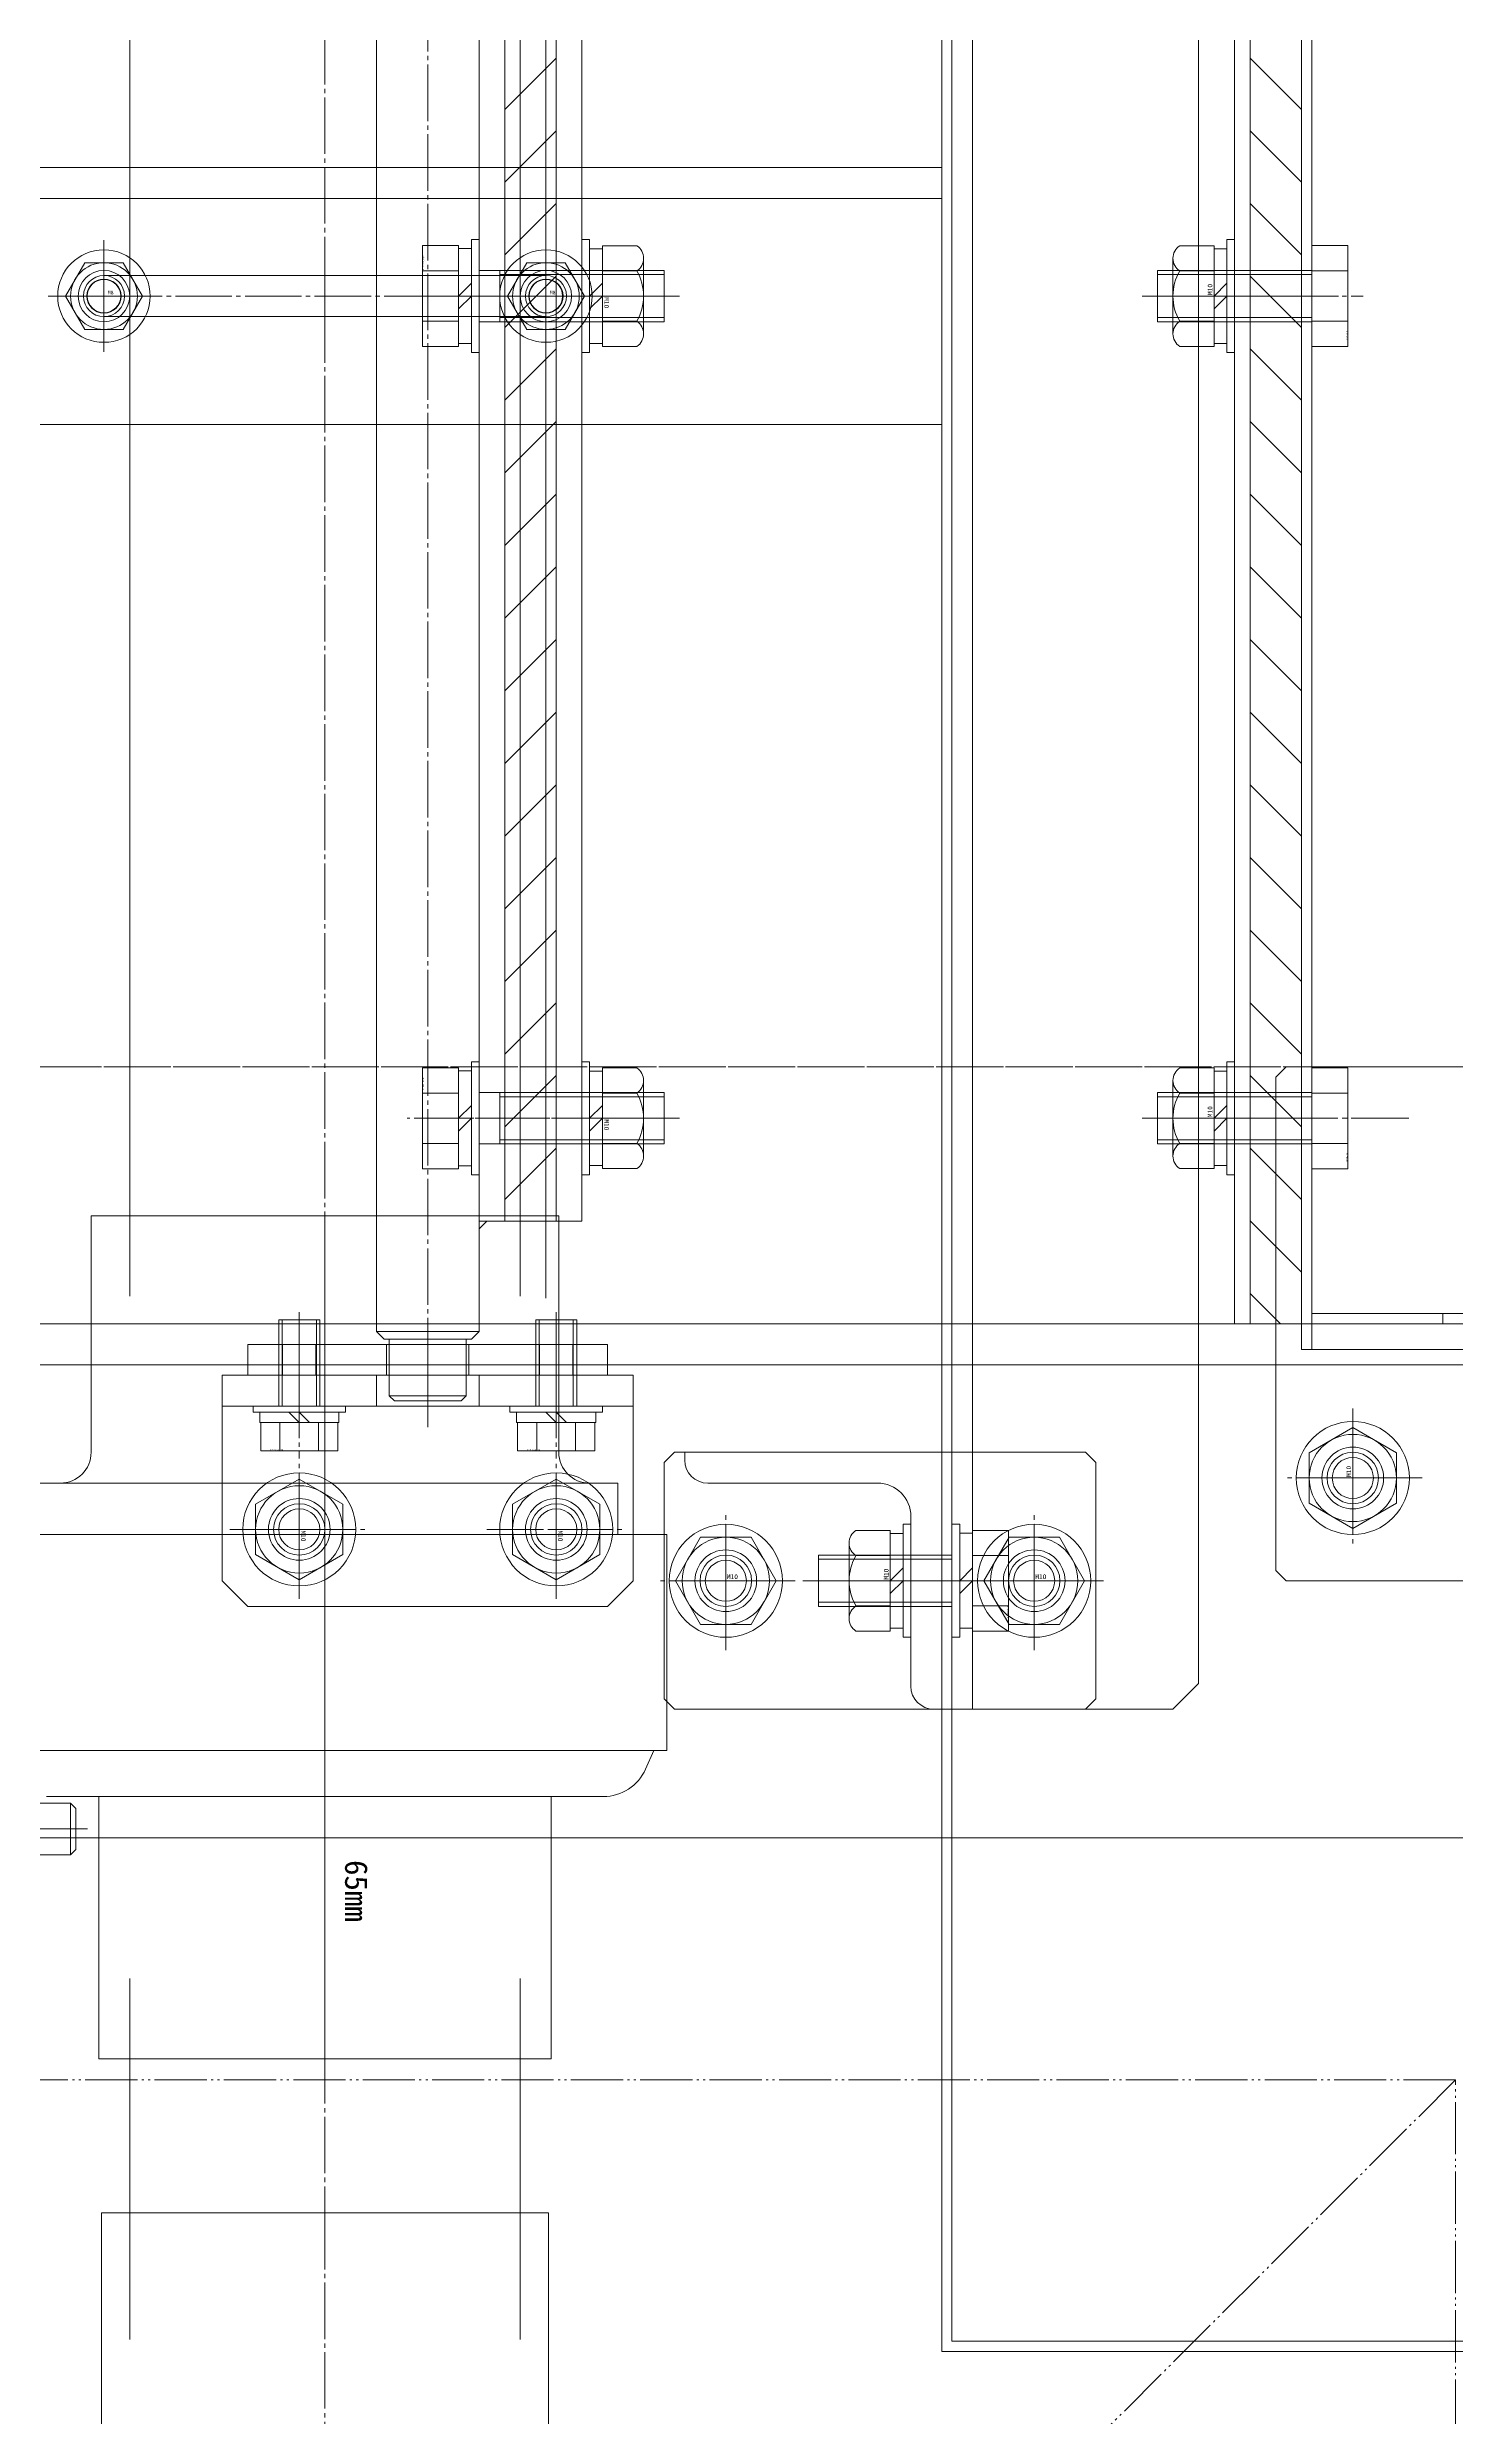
# Model space of a CAD drawing. Units: millimetres at full size. Extents: x -21196 to 21204, y -11807 to 11807.
# Drawn here: x -8273.5 to -7999.5, y -3642.8 to -3181.8 of the extents above; entities that cross this region are included whole.
import ezdxf
from ezdxf.enums import TextEntityAlignment as Align

# ---------------------------------------------------------------- set-up
doc = ezdxf.new("R2010")
doc.units = ezdxf.units.MM
doc.header["$LTSCALE"] = 0.5
doc.linetypes.add('USER3', pattern=[26.999999, 20.299999, -1.7, 0.8, -1.7, 0.8, -1.7])
doc.linetypes.add('USER4', pattern=[27.1, 22, -1.7, 1.7, -1.7])
doc.layers.add('1-0_設備-5(241129配置図菊池追記(立面図).jww)(機器配置図 260128.dwg)', color=7, linetype='Continuous', lineweight=9)
doc.styles.add('ＭＳ ゴシック', font='')
doc.styles.get('ＭＳ ゴシック').set_extended_font_data('MS Gothic')

msp = doc.modelspace()

# ---------------------------------------------------------------- linework, layer by layer
at = {"layer": '1-0_設備-5(241129配置図菊池追記(立面図).jww)(機器配置図 260128.dwg)'}
for p, q in [((-8049.5215, -1360.1471), (-8049.5215, -3205.1471)), ((-8049.5215, -1360.1471), (-8049.5215, -3205.1471)), ((-8099.5215, -1405.1471), (-8099.5215, -3455.1471)), ((-8099.5215, -1405.1471), (-8099.5215, -3455.1471)), ((-8093.5215, -1405.1471), (-8093.5215, -3455.1471)), ((-8093.5215, -1405.1471), (-8093.5215, -3455.1471)), ((-8027.5215, -1425.1472), (-8027.5215, -3435.1472)), ((-8176.5215, -3425.1471), (-8176.5215, -1435.1471)), ((-8029.5215, -1480.1472), (-8029.5215, -3380.1472)), ((-8257.5215, -2961.1471), (-8257.5215, -3409.1471)), ((-8181.5215, -2961.1471), (-8181.5215, -3409.1471)), ((-8174.5215, -3183.8225), (-8184.5215, -3193.8225)), ((-8039.5215, -3183.8225), (-8029.5215, -3193.8225)), ((-8174.5215, -3197.9646), (-8184.5215, -3207.9646)), ((-8039.5215, -3197.9646), (-8029.5215, -3207.9646)), ((-8049.5215, -3205.1471), (-8049.5215, -3255.1471)), ((-8049.5215, -3205.1471), (-8049.5215, -3255.1471)), ((-8099.5215, -3211.1471), (-8280.5215, -3211.1471)), ((-8099.5215, -3211.1471), (-8280.5215, -3211.1471)), ((-8174.5215, -3212.1067), (-8184.5215, -3222.1067)), ((-8039.5215, -3212.1068), (-8029.5215, -3222.1068)), ((-8200.5215, -3239.9621), (-8200.5215, -3220.3322)), ((-8193.5215, -3220.3322), (-8200.5215, -3220.3322)), ((-8193.5215, -3220.3322), (-8193.5215, -3239.9621)), ((-8191.0215, -3220.8971), (-8193.5215, -3220.8971)), ((-8191.0215, -3241.1471), (-8191.0215, -3219.1471)), ((-8189.5215, -3219.1471), (-8191.0215, -3219.1471)), ((-8189.5215, -3241.1471), (-8189.5215, -3219.1471)), ((-8168.0215, -3220.9471), (-8165.5215, -3220.9471)), ((-8165.5215, -3220.3471), (-8165.5215, -3239.9471)), ((-8165.5215, -3220.3471), (-8158.8345, -3220.3471)), ((-8053.2085, -3220.3472), (-8046.5215, -3220.3472)), ((-8046.5215, -3239.9472), (-8046.5215, -3220.3472)), ((-8046.5215, -3220.9472), (-8044.0215, -3220.9472)), ((-8027.5215, -3220.3322), (-8020.5215, -3220.3322)), ((-8027.5215, -3220.3322), (-8027.5215, -3239.9621)), ((-8020.5215, -3220.3322), (-8020.5215, -3239.9621)), ((-8266.2715, -3223.6521), (-8270.0215, -3230.1471)), ((-8266.2715, -3223.6521), (-8270.0215, -3230.1471)), ((-8258.7715, -3223.6521), (-8266.2715, -3223.6521)), ((-8258.7715, -3223.6521), (-8266.2715, -3223.6521)), ((-8258.7715, -3223.6521), (-8266.2715, -3223.6521)), ((-8258.7715, -3223.6521), (-8266.2715, -3223.6521)), ((-8262.5215, -3226.1471), (-8176.5215, -3226.1471)), ((-8262.5215, -3226.1471), (-8176.5215, -3226.1471)), ((-8255.0215, -3230.1471), (-8258.7715, -3223.6521)), ((-8255.0215, -3230.1471), (-8258.7715, -3223.6521)), ((-8219.5215, -3226.1471), (-8219.5215, -3234.1471)), ((-8219.5215, -3226.1471), (-8219.5215, -3234.1471)), ((-8193.5215, -3225.2397), (-8200.5215, -3225.2397)), ((-8153.5215, -3225.1471), (-8189.5215, -3225.1471)), ((-8185.5215, -3235.1471), (-8185.5215, -3225.1471)), ((-8153.5215, -3225.9591), (-8185.5215, -3225.9591)), ((-8174.5215, -3226.2489), (-8184.5215, -3236.2489)), ((-8180.2715, -3223.6521), (-8184.0215, -3230.1471)), ((-8180.2715, -3223.6521), (-8184.0215, -3230.1471)), ((-8172.7715, -3223.6521), (-8180.2715, -3223.6521)), ((-8172.7715, -3223.6521), (-8180.2715, -3223.6521)), ((-8172.7715, -3223.6521), (-8180.2715, -3223.6521)), ((-8172.7715, -3223.6521), (-8180.2715, -3223.6521)), ((-8169.0215, -3230.1471), (-8172.7715, -3223.6521)), ((-8169.0215, -3230.1471), (-8172.7715, -3223.6521)), ((-8165.5215, -3225.2471), (-8158.8345, -3225.2471)), ((-8157.5215, -3222.7971), (-8157.5215, -3237.4971)), ((-8153.5215, -3235.1471), (-8153.5215, -3225.1471)), ((-8057.5215, -3225.1472), (-8057.5215, -3235.1472)), ((-8057.5215, -3225.1472), (-8027.5215, -3225.1472)), ((-8057.5215, -3225.9592), (-8027.5215, -3225.9592)), ((-8054.5215, -3237.4972), (-8054.5215, -3222.7972)), ((-8053.2085, -3225.2472), (-8046.5215, -3225.2472)), ((-8039.5215, -3226.2489), (-8029.5215, -3236.2489)), ((-8027.5215, -3225.2397), (-8020.5215, -3225.2397)), ((-8270.0215, -3230.1471), (-8266.2715, -3236.6421)), ((-8270.0215, -3230.1471), (-8266.2715, -3236.6421)), ((-8258.7715, -3236.6421), (-8255.0215, -3230.1471)), ((-8258.7715, -3236.6421), (-8255.0215, -3230.1471)), ((-8193.5215, -3230.1471), (-8191.0215, -3227.6471)), ((-8191.0215, -3230.1471), (-8193.5215, -3232.6471)), ((-8184.0215, -3230.1471), (-8180.2715, -3236.6421)), ((-8184.0215, -3230.1471), (-8180.2715, -3236.6421)), ((-8172.7715, -3236.6421), (-8169.0215, -3230.1471)), ((-8172.7715, -3236.6421), (-8169.0215, -3230.1471)), ((-8168.0215, -3230.1471), (-8165.5215, -3227.6471)), ((-8165.5215, -3230.1471), (-8168.0215, -3232.6471)), ((-8046.5215, -3230.1472), (-8044.0215, -3227.6472)), ((-8044.0215, -3230.1472), (-8046.5215, -3232.6472)), ((-8262.5215, -3234.1471), (-8176.5215, -3234.1471)), ((-8262.5215, -3234.1471), (-8176.5215, -3234.1471)), ((-8193.5215, -3235.0546), (-8200.5215, -3235.0546)), ((-8153.5215, -3235.1471), (-8189.5215, -3235.1471)), ((-8153.5215, -3234.3351), (-8185.5215, -3234.3351)), ((-8158.8345, -3235.0471), (-8165.5215, -3235.0471)), ((-8057.5215, -3234.3352), (-8027.5215, -3234.3352)), ((-8057.5215, -3235.1472), (-8027.5215, -3235.1472)), ((-8046.5215, -3235.0472), (-8053.2085, -3235.0472)), ((-8027.5215, -3235.0546), (-8020.5215, -3235.0546)), ((-8266.2715, -3236.6421), (-8258.7715, -3236.6421)), ((-8266.2715, -3236.6421), (-8258.7715, -3236.6421)), ((-8266.2715, -3236.6421), (-8258.7715, -3236.6421)), ((-8266.2715, -3236.6421), (-8258.7715, -3236.6421)), ((-8193.5215, -3239.9621), (-8200.5215, -3239.9621)), ((-8193.5215, -3239.3971), (-8191.0215, -3239.3971)), ((-8191.0215, -3241.1471), (-8189.5215, -3241.1471)), ((-8174.5215, -3240.391), (-8184.5215, -3250.391)), ((-8180.2715, -3236.6421), (-8172.7715, -3236.6421)), ((-8180.2715, -3236.6421), (-8172.7715, -3236.6421)), ((-8180.2715, -3236.6421), (-8172.7715, -3236.6421)), ((-8180.2715, -3236.6421), (-8172.7715, -3236.6421)), ((-8165.5215, -3239.3471), (-8168.0215, -3239.3471)), ((-8158.8345, -3239.9471), (-8165.5215, -3239.9471)), ((-8046.5215, -3239.9472), (-8053.2085, -3239.9472)), ((-8044.0215, -3239.3472), (-8046.5215, -3239.3472)), ((-8039.5215, -3240.391), (-8029.5215, -3250.391)), ((-8027.5215, -3239.9621), (-8020.5215, -3239.9621)), ((-8174.5215, -3254.5331), (-8184.5215, -3264.5331)), ((-8039.5215, -3254.5332), (-8029.5215, -3264.5332)), ((-8049.5215, -3255.1471), (-8049.5215, -3500.1471)), ((-8049.5215, -3255.1471), (-8049.5215, -3500.1471)), ((-8174.5215, -3268.6753), (-8184.5215, -3278.6753)), ((-8039.5215, -3268.6753), (-8029.5215, -3278.6753)), ((-8174.5215, -3282.8174), (-8184.5215, -3292.8174)), ((-8039.5215, -3282.8174), (-8029.5215, -3292.8174)), ((-8174.5215, -3296.9596), (-8184.5215, -3306.9596)), ((-8039.5215, -3296.9596), (-8029.5215, -3306.9596)), ((-8174.5215, -3311.1017), (-8184.5215, -3321.1017)), ((-8039.5215, -3311.1017), (-8029.5215, -3321.1017)), ((-8174.5215, -3325.2438), (-8184.5215, -3335.2438)), ((-8039.5215, -3325.2438), (-8029.5215, -3335.2438)), ((-8174.5215, -3339.386), (-8184.5215, -3349.386)), ((-8039.5215, -3339.386), (-8029.5215, -3349.386)), ((-8174.5215, -3353.5281), (-8184.5215, -3363.5281)), ((-8039.5215, -3353.5281), (-8029.5215, -3363.5281)), ((-8174.5215, -3367.6702), (-8184.5215, -3377.6702)), ((-8039.5215, -3367.6702), (-8029.5215, -3377.6702)), ((-8191.0215, -3401.1471), (-8191.0215, -3379.1471)), ((-8189.5215, -3379.1471), (-8191.0215, -3379.1471)), ((-8189.5215, -3401.1471), (-8189.5215, -3379.1471)), ((-8200.5215, -3399.9621), (-8200.5215, -3380.3322)), ((-8193.5215, -3380.3322), (-8200.5215, -3380.3322)), ((-8193.5215, -3380.3322), (-8193.5215, -3399.9621)), ((-8191.0215, -3380.8971), (-8193.5215, -3380.8971)), ((-8174.5215, -3381.8124), (-8184.5215, -3391.8124)), ((-8168.0215, -3380.9471), (-8165.5215, -3380.9471)), ((-8165.5215, -3380.3471), (-8165.5215, -3399.9471)), ((-8165.5215, -3380.3471), (-8158.8345, -3380.3471)), ((-8157.5215, -3382.7971), (-8157.5215, -3397.4971)), ((-8054.5215, -3397.4972), (-8054.5215, -3382.7972)), ((-8053.2085, -3380.3472), (-8046.5215, -3380.3472)), ((-8046.5215, -3399.9472), (-8046.5215, -3380.3472)), ((-8046.5215, -3380.9472), (-8044.0215, -3380.9472)), ((-8039.5215, -3381.8124), (-8029.5215, -3391.8124)), ((-8027.5215, -3380.3322), (-8020.5215, -3380.3322)), ((-8027.5215, -3380.3322), (-8027.5215, -3399.9621)), ((-8020.5215, -3380.3322), (-8020.5215, -3399.9621)), ((-8193.5215, -3385.2397), (-8200.5215, -3385.2397)), ((-8193.5215, -3390.1471), (-8191.0215, -3387.6471)), ((-8153.5215, -3385.1471), (-8189.5215, -3385.1471)), ((-8185.5215, -3395.1471), (-8185.5215, -3385.1471)), ((-8153.5215, -3385.9591), (-8185.5215, -3385.9591)), ((-8168.0215, -3390.1471), (-8165.5215, -3387.6471)), ((-8165.5215, -3385.2471), (-8158.8345, -3385.2471)), ((-8153.5215, -3395.1471), (-8153.5215, -3385.1471)), ((-8057.5215, -3385.1472), (-8057.5215, -3395.1472)), ((-8057.5215, -3385.1472), (-8027.5215, -3385.1472)), ((-8057.5215, -3385.9592), (-8027.5215, -3385.9592)), ((-8053.2085, -3385.2472), (-8046.5215, -3385.2472)), ((-8046.5215, -3390.1472), (-8044.0215, -3387.6472)), ((-8027.5215, -3385.2397), (-8020.5215, -3385.2397)), ((-8191.0215, -3390.1471), (-8193.5215, -3392.6471)), ((-8165.5215, -3390.1471), (-8168.0215, -3392.6471)), ((-8044.0215, -3390.1472), (-8046.5215, -3392.6472)), ((-8193.5215, -3395.0546), (-8200.5215, -3395.0546)), ((-8153.5215, -3395.1471), (-8189.5215, -3395.1471)), ((-8153.5215, -3394.3351), (-8185.5215, -3394.3351)), ((-8174.5215, -3395.9545), (-8184.5215, -3405.9545)), ((-8158.8345, -3395.0471), (-8165.5215, -3395.0471)), ((-8057.5215, -3394.3352), (-8027.5215, -3394.3352)), ((-8057.5215, -3395.1472), (-8027.5215, -3395.1472)), ((-8046.5215, -3395.0472), (-8053.2085, -3395.0472)), ((-8039.5215, -3395.9545), (-8029.5215, -3405.9545)), ((-8027.5215, -3395.0546), (-8020.5215, -3395.0546)), ((-8193.5215, -3399.9621), (-8200.5215, -3399.9621)), ((-8193.5215, -3399.3971), (-8191.0215, -3399.3971)), ((-8191.0215, -3401.1471), (-8189.5215, -3401.1471)), ((-8165.5215, -3399.3471), (-8168.0215, -3399.3471)), ((-8158.8345, -3399.9471), (-8165.5215, -3399.9471)), ((-8046.5215, -3399.9472), (-8053.2085, -3399.9472)), ((-8044.0215, -3399.3472), (-8046.5215, -3399.3472)), ((-8027.5215, -3399.9621), (-8020.5215, -3399.9621)), ((-8265.0215, -3409.1471), (-8265.0215, -3455.1471)), ((-8265.0215, -3409.1471), (-8174.0215, -3409.1471)), ((-8257.5215, -3409.1471), (-8257.5215, -3424.778)), ((-8181.5215, -3409.1471), (-8181.5215, -3424.778)), ((-8174.0215, -3409.1471), (-8174.0215, -3455.1471)), ((-8039.5215, -3410.0967), (-8029.5215, -3420.0967)), ((-8039.5215, -3424.2388), (-8033.6132, -3430.1472)), ((-8228.5215, -3429.3471), (-8228.5215, -3446.1471)), ((-8220.5215, -3429.3471), (-8228.5215, -3429.3471)), ((-8227.845, -3429.3471), (-8227.845, -3446.1471)), ((-8221.198, -3429.3471), (-8221.198, -3446.1471)), ((-8220.5215, -3429.3471), (-8220.5215, -3446.1471)), ((-8178.5215, -3429.3471), (-8178.5215, -3446.1471)), ((-8170.5215, -3429.3471), (-8178.5215, -3429.3471)), ((-8177.845, -3429.3471), (-8177.845, -3446.1471)), ((-8171.198, -3429.3471), (-8171.198, -3446.1471)), ((-8170.5215, -3429.3471), (-8170.5215, -3446.1471)), ((-8027.5215, -3428.1472), (-7931.5215, -3428.1472)), ((-8027.5215, -3430.1472), (-7931.5215, -3430.1472)), ((-8002.0215, -3430.1472), (-8002.0215, -3428.1472)), ((-8228.5215, -3440.1471), (-8228.5215, -3434.1471)), ((-8227.7715, -3440.1471), (-8227.7715, -3434.1471)), ((-8221.2715, -3440.1471), (-8221.2715, -3434.1471)), ((-8220.5215, -3440.1471), (-8220.5215, -3434.1471)), ((-8209.5215, -3431.6471), (-8189.5215, -3431.6471)), ((-8207.5215, -3440.1471), (-8207.5215, -3434.1471)), ((-8199.5215, -3440.1471), (-8199.5215, -3434.1471)), ((-8191.5215, -3440.1471), (-8191.5215, -3434.1471)), ((-8178.5215, -3440.1471), (-8178.5215, -3434.1471)), ((-8177.7715, -3440.1471), (-8177.7715, -3434.1471)), ((-8171.2715, -3440.1471), (-8171.2715, -3434.1471)), ((-8170.5215, -3440.1471), (-8170.5215, -3434.1471)), ((-9209.5215, -3438.1471), (-6709.5215, -3438.1471)), ((-9209.5215, -3438.1471), (-6709.5215, -3438.1471)), ((-9209.5215, -3438.1471), (-6709.5215, -3438.1471)), ((-8209.5215, -3440.1471), (-8209.5215, -3446.1471)), ((-8199.5215, -3440.1471), (-8199.5215, -3446.1471)), ((-8189.5215, -3440.1471), (-8189.5215, -3446.1471)), ((-8239.5215, -3446.1471), (-8159.5215, -3446.1471)), ((-8233.5215, -3446.1471), (-8233.5215, -3447.3471)), ((-8215.5215, -3446.1471), (-8233.5215, -3446.1471)), ((-8215.5215, -3447.3471), (-8233.5215, -3447.3471)), ((-8232.2215, -3447.3471), (-8232.2215, -3449.3471)), ((-8224.5215, -3449.3471), (-8226.5215, -3447.3471)), ((-8224.5215, -3447.3471), (-8222.5215, -3449.3471)), ((-8216.8215, -3449.3471), (-8216.8215, -3447.3471)), ((-8215.5215, -3447.3471), (-8215.5215, -3446.1471)), ((-8207.0215, -3444.1471), (-8192.0215, -3444.1471)), ((-8183.5215, -3446.1471), (-8183.5215, -3447.3471)), ((-8165.5215, -3446.1471), (-8183.5215, -3446.1471)), ((-8165.5215, -3447.3471), (-8183.5215, -3447.3471)), ((-8182.2215, -3447.3471), (-8182.2215, -3449.3471)), ((-8174.5215, -3449.3471), (-8176.5215, -3447.3471)), ((-8174.5215, -3447.3471), (-8172.5215, -3449.3471)), ((-8166.8215, -3449.3471), (-8166.8215, -3447.3471)), ((-8165.5215, -3447.3471), (-8165.5215, -3446.1471)), ((-8232.2215, -3449.3471), (-8216.8215, -3449.3471)), ((-8232.0271, -3449.3471), (-8232.0271, -3454.8471)), ((-8228.2743, -3449.3471), (-8228.2743, -3454.8471)), ((-8220.7688, -3449.3471), (-8220.7688, -3454.8471)), ((-8217.016, -3449.3471), (-8217.016, -3454.8471)), ((-8182.2215, -3449.3471), (-8166.8215, -3449.3471)), ((-8182.0271, -3449.3471), (-8182.0271, -3454.8471)), ((-8178.2743, -3449.3471), (-8178.2743, -3454.8471)), ((-8170.7688, -3449.3471), (-8170.7688, -3454.8471)), ((-8167.016, -3449.3471), (-8167.016, -3454.8471)), ((-8217.016, -3454.8471), (-8232.0271, -3454.8471)), ((-8167.016, -3454.8471), (-8182.0271, -3454.8471)), ((-8099.5215, -3455.1471), (-8149.5215, -3455.1471)), ((-8149.5215, -3456.6471), (-8149.5215, -3455.1471)), ((-8099.5215, -3455.1471), (-8149.5215, -3455.1471)), ((-8149.5215, -3456.6471), (-8149.5215, -3455.1471)), ((-8099.5215, -3455.1471), (-8099.5215, -3505.1471)), ((-8099.5215, -3455.1471), (-8099.5215, -3505.1471)), ((-8093.5215, -3455.1471), (-8093.5215, -3505.1471)), ((-8093.5215, -3455.1471), (-8093.5215, -3505.1471)), ((-8028.0085, -3465.0471), (-8028.0085, -3455.2471)), ((-8162.5215, -3461.1471), (-8276.5215, -3461.1471)), ((-8216.0345, -3465.2471), (-8224.5215, -3460.3471)), ((-8166.0345, -3465.2471), (-8174.5215, -3460.3471)), ((-8162.5215, -3471.1471), (-8162.5215, -3461.1471)), ((-8145.0215, -3461.1471), (-8112.0215, -3461.1471)), ((-8145.0215, -3461.1471), (-8112.0215, -3461.1471)), ((-8216.0345, -3465.2471), (-8216.0345, -3475.0471)), ((-8166.0345, -3465.2471), (-8166.0345, -3475.0471)), ((-8028.0085, -3465.0471), (-8019.5215, -3469.9471)), ((-8286.0215, -3471.1471), (-8153.0215, -3471.1471)), ((-8153.0215, -3513.1471), (-8153.0215, -3471.1471)), ((-8146.4215, -3471.6601), (-8151.3215, -3480.1471)), ((-8146.4215, -3471.6601), (-8151.3215, -3480.1471)), ((-8146.4215, -3471.6601), (-8136.6215, -3471.6601)), ((-8146.4215, -3471.6601), (-8136.6215, -3471.6601)), ((-8116.2085, -3470.3471), (-8109.5215, -3470.3471)), ((-8109.5215, -3489.9471), (-8109.5215, -3470.3471)), ((-8109.5215, -3470.9471), (-8107.0215, -3470.9471)), ((-8105.5215, -3467.6471), (-8105.5215, -3500.6471)), ((-8105.5215, -3467.6471), (-8105.5215, -3500.6471)), ((-8096.0215, -3469.1471), (-8097.5215, -3469.1471)), ((-8097.5215, -3469.1471), (-8097.5215, -3491.1471)), ((-8096.0215, -3469.1471), (-8096.0215, -3491.1471)), ((-8093.5215, -3470.8971), (-8096.0215, -3470.8971)), ((-8093.5215, -3489.9621), (-8093.5215, -3470.3322)), ((-8093.5215, -3470.3322), (-8086.5215, -3470.3322)), ((-8086.4215, -3471.6601), (-8091.3215, -3480.1471)), ((-8086.4215, -3471.6601), (-8091.3215, -3480.1471)), ((-8086.5215, -3470.3322), (-8086.5215, -3489.9621)), ((-8086.4215, -3471.6601), (-8076.6215, -3471.6601)), ((-8086.4215, -3471.6601), (-8076.6215, -3471.6601)), ((-8123.5215, -3475.1471), (-8097.5215, -3475.1471)), ((-8123.5215, -3475.1471), (-8123.5215, -3485.1471)), ((-8123.5215, -3475.9591), (-8097.5215, -3475.9591)), ((-8117.5215, -3487.4971), (-8117.5215, -3472.7971)), ((-8116.2085, -3475.2471), (-8109.5215, -3475.2471)), ((-8093.5215, -3475.2397), (-8086.5215, -3475.2397)), ((-8109.5215, -3480.1471), (-8107.0215, -3477.6471)), ((-8107.0215, -3480.1471), (-8109.5215, -3482.6471)), ((-8096.0215, -3480.1471), (-8093.5215, -3477.6471)), ((-8093.5215, -3480.1471), (-8096.0215, -3482.6471)), ((-8123.5215, -3484.3351), (-8097.5215, -3484.3351)), ((-8123.5215, -3485.1471), (-8097.5215, -3485.1471)), ((-8109.5215, -3485.0471), (-8116.2085, -3485.0471)), ((-8093.5215, -3485.0546), (-8086.5215, -3485.0546)), ((-8109.5215, -3489.9471), (-8116.2085, -3489.9471)), ((-8107.0215, -3489.3471), (-8109.5215, -3489.3471)), ((-8096.0215, -3489.3971), (-8093.5215, -3489.3971)), ((-8093.5215, -3489.9621), (-8086.5215, -3489.9621)), ((-8097.5215, -3491.1471), (-8096.0215, -3491.1471)), ((-8049.5215, -3500.1471), (-8054.5215, -3505.1471)), ((-8049.5215, -3500.1471), (-8054.5215, -3505.1471)), ((-8101.0215, -3505.1471), (-8099.5215, -3505.1471)), ((-8101.0215, -3505.1471), (-8099.5215, -3505.1471)), ((-8071.5215, -3505.1471), (-8054.5215, -3505.1471)), ((-8071.5215, -3505.1471), (-8054.5215, -3505.1471)), ((-8286.0215, -3513.1471), (-8153.0215, -3513.1471)), ((-8155.5215, -3513.1471), (-8157.1461, -3516.8024)), ((-8273.6727, -3522.1471), (-8165.3704, -3522.1471)), ((-8263.5215, -3522.1471), (-8263.5215, -3573.1471)), ((-8175.5215, -3573.1471), (-8175.5215, -3522.1471)), ((-8269.0215, -3523.4471), (-8269.0215, -3533.4471)), ((-8257.5215, -3557.5163), (-8257.5215, -3573.1471)), ((-8181.5215, -3557.5163), (-8181.5215, -3573.1471)), ((-8263.5215, -3573.1471), (-8175.5215, -3573.1471)), ((-8257.5215, -3573.1471), (-8257.5215, -3603.1471)), ((-8181.5215, -3573.1471), (-8181.5215, -3603.1471)), ((-8257.5215, -3603.1471), (-8257.5215, -3627.7751)), ((-8181.5215, -3603.1471), (-8181.5215, -3627.7751)), ((-8176.0215, -3669.6471), (-8176.0215, -3603.1471))]:
    msp.add_line(p, q, dxfattribs=at)
at = {"layer": '1-0_設備-5(241129配置図菊池追記(立面図).jww)(機器配置図 260128.dwg)', "linetype": 'USER4'}
for p, q in [((-8199.5215, -1410.0553), (-8199.5215, -3450.239)), ((-8219.5215, -2961.1471), (-8219.5215, -3603.1471)), ((-8262.5215, -3241.0154), (-8262.5215, -3219.2789)), ((-8262.5215, -3241.0154), (-8262.5215, -3219.2789)), ((-8262.5215, -3239.4894), (-8262.5215, -3220.8049)), ((-8262.5215, -3239.4894), (-8262.5215, -3220.8049)), ((-8176.5215, -3241.0154), (-8176.5215, -3219.2789)), ((-8176.5215, -3241.0154), (-8176.5215, -3219.2789)), ((-8176.5215, -3239.4894), (-8176.5215, -3220.8049)), ((-8176.5215, -3239.4894), (-8176.5215, -3220.8049)), ((-8262.5215, -3236.849), (-8262.5215, -3223.4453)), ((-8262.5215, -3236.849), (-8262.5215, -3223.4453)), ((-8176.5215, -3236.849), (-8176.5215, -3223.4453)), ((-8176.5215, -3236.849), (-8176.5215, -3223.4453)), ((-8251.6533, -3230.1471), (-8273.3898, -3230.1471)), ((-8251.6533, -3230.1471), (-8273.3898, -3230.1471)), ((-8271.8638, -3230.1471), (-8253.1793, -3230.1471)), ((-8271.8638, -3230.1471), (-8253.1793, -3230.1471)), ((-8169.8767, -3230.1471), (-8269.1663, -3230.1471)), ((-8169.8767, -3230.1471), (-8269.1663, -3230.1471)), ((-8150.5215, -3230.1471), (-8203.5215, -3230.1471)), ((-8178.7114, -3230.1471), (-8195.3206, -3230.1471)), ((-8188.4583, -3230.1471), (-8171.0111, -3230.1471)), ((-8165.6533, -3230.1471), (-8187.3898, -3230.1471)), ((-8165.6533, -3230.1471), (-8187.3898, -3230.1471)), ((-8185.8638, -3230.1471), (-8167.1793, -3230.1471)), ((-8185.8638, -3230.1471), (-8167.1793, -3230.1471)), ((-8162.7232, -3230.1471), (-8181.2323, -3230.1471)), ((-8157.5215, -3230.1471), (-8169.5215, -3230.1471)), ((-8060.5215, -3230.1472), (-8017.5215, -3230.1472)), ((-8054.5215, -3230.1472), (-8042.5215, -3230.1472)), ((-8036.6965, -3230.1472), (-8045.2847, -3230.1472)), ((-8025.5847, -3230.1472), (-8043.032, -3230.1472)), ((-8034.9826, -3230.1472), (-8021.9499, -3230.1472)), ((-8150.5215, -3390.1471), (-8203.5215, -3390.1471)), ((-8178.7114, -3390.1471), (-8195.3206, -3390.1471)), ((-8188.4583, -3390.1471), (-8171.0111, -3390.1471)), ((-8162.7232, -3390.1471), (-8181.2323, -3390.1471)), ((-8157.5215, -3390.1471), (-8169.5215, -3390.1471)), ((-8060.5215, -3390.1472), (-8017.5215, -3390.1472)), ((-8054.5215, -3390.1472), (-8042.5215, -3390.1472)), ((-8036.6965, -3390.1472), (-8045.2847, -3390.1472)), ((-8025.5847, -3390.1472), (-8043.032, -3390.1472)), ((-8008.6056, -3390.1472), (-8021.9499, -3390.1472)), ((-8219.5215, -3573.1471), (-8219.5215, -3409.1471)), ((-8224.5215, -3427.8471), (-8224.5215, -3456.3471)), ((-8174.5215, -3427.8471), (-8174.5215, -3456.3471)), ((-8224.5215, -3443.5365), (-8224.5215, -3430.7578)), ((-8174.5215, -3443.5365), (-8174.5215, -3430.7578)), ((-8224.5215, -3435.4703), (-8224.5215, -3451.0075)), ((-8174.5215, -3435.4703), (-8174.5215, -3451.0075)), ((-8019.5215, -3446.6349), (-8019.5215, -3473.6594)), ((-8019.5215, -3450.8061), (-8019.5215, -3469.4882)), ((-8019.5215, -3469.4882), (-8019.5215, -3450.8061)), ((-8224.5215, -3483.6594), (-8224.5215, -3456.6349)), ((-8174.5215, -3483.6594), (-8174.5215, -3456.6349)), ((-8224.5215, -3479.4882), (-8224.5215, -3460.8061)), ((-8224.5215, -3479.4882), (-8224.5215, -3460.8061)), ((-8174.5215, -3479.4882), (-8174.5215, -3460.8061)), ((-8174.5215, -3479.4882), (-8174.5215, -3460.8061)), ((-8006.0092, -3460.1471), (-8033.0338, -3460.1471)), ((-8010.1805, -3460.1471), (-8028.8626, -3460.1471)), ((-8010.1805, -3460.1471), (-8028.8626, -3460.1471)), ((-8141.5215, -3493.6594), (-8141.5215, -3466.6349)), ((-8141.5215, -3493.6594), (-8141.5215, -3466.6349)), ((-8081.5215, -3493.6594), (-8081.5215, -3466.6349)), ((-8081.5215, -3493.6594), (-8081.5215, -3466.6349)), ((-8238.0338, -3470.1471), (-8211.0093, -3470.1471)), ((-8233.8626, -3470.1471), (-8215.1805, -3470.1471)), ((-8215.1805, -3470.1471), (-8233.8626, -3470.1471)), ((-8188.0338, -3470.1471), (-8161.0093, -3470.1471)), ((-8165.1805, -3470.1471), (-8183.8626, -3470.1471)), ((-8165.1805, -3470.1471), (-8183.8626, -3470.1471)), ((-8141.5215, -3490.4362), (-8141.5215, -3469.8581)), ((-8141.5215, -3490.4362), (-8141.5215, -3469.8581)), ((-8141.5215, -3489.4882), (-8141.5215, -3470.8061)), ((-8081.5215, -3490.4362), (-8081.5215, -3469.8581)), ((-8081.5215, -3490.4362), (-8081.5215, -3469.8581)), ((-8081.5215, -3489.4882), (-8081.5215, -3470.8061)), ((-8128.0092, -3480.1471), (-8155.0338, -3480.1471)), ((-8128.0092, -3480.1471), (-8155.0338, -3480.1471)), ((-8151.8106, -3480.1471), (-8131.2324, -3480.1471)), ((-8151.8106, -3480.1471), (-8131.2324, -3480.1471)), ((-8132.1805, -3480.1471), (-8150.8626, -3480.1471)), ((-8126.5215, -3480.1471), (-8083.5215, -3480.1471)), ((-8117.5215, -3480.1471), (-8105.5215, -3480.1471)), ((-8112.7371, -3480.1471), (-8092.159, -3480.1471)), ((-8112.7371, -3480.1471), (-8092.159, -3480.1471)), ((-8103.4736, -3480.1471), (-8093.5558, -3480.1471)), ((-8068.0092, -3480.1471), (-8095.0338, -3480.1471)), ((-8068.0092, -3480.1471), (-8095.0338, -3480.1471)), ((-8091.8106, -3480.1471), (-8071.2324, -3480.1471)), ((-8091.8106, -3480.1471), (-8071.2324, -3480.1471)), ((-8072.1805, -3480.1471), (-8090.8626, -3480.1471)), ((-8265.748, -3528.4471), (-8450.6373, -3528.4471)), ((-8219.5215, -3603.1471), (-8219.5215, -3669.6471))]:
    msp.add_line(p, q, dxfattribs=at)
at = {"layer": '1-0_設備-5(241129配置図菊池追記(立面図).jww)(機器配置図 260128.dwg)', "linetype": 'USER3'}
msp.add_line((-7999.5216, -3577.26), (-8999.5216, -4577.26), dxfattribs=at)
at = {"layer": '1-0_設備-5(241129配置図菊池追記(立面図).jww)(機器配置図 260128.dwg)'}
for points in [[(-7839.5215, -3630.1472), (-7839.5215, -1230.1472), (-8099.5215, -1230.1472), (-8099.5215, -3630.1472)], [(-7841.5215, -3628.1472), (-7841.5215, -1232.1472), (-8097.5215, -1232.1472), (-8097.5215, -3628.1472)], [(-8189.5215, -3431.6471), (-8189.5215, -1428.6471), (-8191.0215, -1427.1471), (-8208.0215, -1427.1471), (-8209.5215, -1428.6471), (-8209.5215, -3431.6471), (-8208.0215, -3433.1471), (-8191.0215, -3433.1471)], [(-8039.5215, -1430.1472), (-8042.5215, -1430.1472), (-8042.5215, -3430.1472), (-8039.5215, -3430.1472)], [(-8029.5215, -1430.1472), (-8039.5215, -1430.1472), (-8039.5215, -3430.1472), (-8029.5215, -3430.1472)], [(-8189.5215, -3410.1471), (-8189.5215, -1450.1471), (-8184.5215, -1450.1471), (-8184.5215, -3410.1471)], [(-8184.5215, -1450.1471), (-8174.5215, -1450.1471), (-8174.5215, -3410.1471), (-8184.5215, -3410.1471)], [(-8174.5215, -3410.1471), (-8169.5215, -3410.1471), (-8169.5215, -1450.1471), (-8174.5215, -1450.1471)], [(-8099.5215, -3255.1471), (-8099.5215, -3205.1471), (-8280.5215, -3205.1471), (-8280.5215, -3250.1471), (-8275.5215, -3255.1471)], [(-8099.5215, -3255.1471), (-8099.5215, -3205.1471), (-8280.5215, -3205.1471), (-8280.5215, -3250.1471), (-8275.5215, -3255.1471)], [(-8168.0215, -3219.1471), (-8168.0215, -3241.1471), (-8169.5215, -3241.1471), (-8169.5215, -3219.1471)], [(-8044.0215, -3241.1472), (-8044.0215, -3219.1472), (-8042.5215, -3219.1472), (-8042.5215, -3241.1472)], [(-8168.0215, -3379.1471), (-8168.0215, -3401.1471), (-8169.5215, -3401.1471), (-8169.5215, -3379.1471)], [(-8044.0215, -3401.1472), (-8044.0215, -3379.1472), (-8042.5215, -3379.1472), (-8042.5215, -3401.1472)], [(-7924.5215, -3382.1472), (-7924.5215, -3478.1471), (-7926.5215, -3480.1471), (-8032.5215, -3480.1471), (-8034.5215, -3478.1471), (-8034.5215, -3382.1472), (-8032.5215, -3380.1472), (-7926.5215, -3380.1472)], [(-8189.5215, -3410.1471), (-8188.0215, -3410.1471), (-8189.5215, -3411.6471)], [(-9209.5215, -3530.1471), (-6709.5215, -3530.1471), (-6709.5215, -3430.1471), (-9209.5215, -3430.1471)], [(-9209.5215, -3530.1471), (-6709.5215, -3530.1471), (-6709.5215, -3430.1471), (-9209.5215, -3430.1471)], [(-9209.5215, -3530.1471), (-6709.5215, -3530.1471), (-6709.5215, -3430.1471), (-9209.5215, -3430.1471)], [(-8234.5215, -3440.1471), (-8234.5215, -3434.1471), (-8164.5215, -3434.1471), (-8164.5215, -3440.1471)], [(-8239.5215, -3440.1471), (-8159.5215, -3440.1471), (-8159.5215, -3480.1471), (-8164.5215, -3485.1471), (-8234.5215, -3485.1471), (-8239.5215, -3480.1471)], [(-8071.5215, -3455.1471), (-8151.5215, -3455.1471), (-8153.5215, -3457.1471), (-8153.5215, -3503.1471), (-8151.5215, -3505.1471), (-8071.5215, -3505.1471), (-8069.5215, -3503.1471), (-8069.5215, -3457.1471)], [(-8071.5215, -3455.1471), (-8151.5215, -3455.1471), (-8153.5215, -3457.1471), (-8153.5215, -3503.1471), (-8151.5215, -3505.1471), (-8071.5215, -3505.1471), (-8069.5215, -3503.1471), (-8069.5215, -3457.1471)], [(-8107.0215, -3491.1471), (-8107.0215, -3469.1471), (-8105.5215, -3469.1471), (-8105.5215, -3491.1471)], [(-8448.0215, -3533.4471), (-8269.0215, -3533.4471), (-8268.0215, -3532.4471), (-8268.0215, -3524.4471), (-8269.0215, -3523.4471), (-8448.0215, -3523.4471)]]:
    msp.add_lwpolyline(points, close=True, dxfattribs=at)
at = {"layer": '1-0_設備-5(241129配置図菊池追記(立面図).jww)(機器配置図 260128.dwg)', "linetype": 'USER3'}
for points in [[(-8999.5215, -1480.1471), (-6779.5215, -1480.1471), (-6779.5215, -3380.1471), (-8999.5215, -3380.1471)], [(-8999.5215, -1480.1471), (-6832.4215, -1480.1471), (-6832.4215, -3380.1471), (-8999.5215, -3380.1471)], [(-8995.3229, -1480.1471), (-6686.0215, -1480.1471), (-6686.0215, -3380.1471), (-8995.3229, -3380.1471)], [(-7999.5216, -3577.26), (-8999.5216, -3577.26), (-8999.5216, -4577.26), (-7999.5216, -4577.26)]]:
    msp.add_lwpolyline(points, close=True, dxfattribs=at)
at = {"layer": '1-0_設備-5(241129配置図菊池追記(立面図).jww)(機器配置図 260128.dwg)'}
for points in [[(-8266.2715, -3223.6521), (-8270.0215, -3230.1471), (-8266.2715, -3236.6421)], [(-8266.2715, -3223.6521), (-8270.0215, -3230.1471), (-8266.2715, -3236.6421)], [(-8258.7715, -3236.6421), (-8255.0215, -3230.1471), (-8258.7715, -3223.6521)], [(-8258.7715, -3236.6421), (-8255.0215, -3230.1471), (-8258.7715, -3223.6521)], [(-8180.2715, -3223.6521), (-8184.0215, -3230.1471), (-8180.2715, -3236.6421)], [(-8180.2715, -3223.6521), (-8184.0215, -3230.1471), (-8180.2715, -3236.6421)], [(-8172.7715, -3236.6421), (-8169.0215, -3230.1471), (-8172.7715, -3223.6521)], [(-8172.7715, -3236.6421), (-8169.0215, -3230.1471), (-8172.7715, -3223.6521)], [(-8029.5215, -3380.1472), (-8029.5215, -3435.1472), (-7929.5215, -3435.1472)], [(-8192.0215, -3433.1471), (-8192.0215, -3444.1471), (-8193.0215, -3445.1471), (-8206.0215, -3445.1471), (-8207.0215, -3444.1471), (-8207.0215, -3433.1471)], [(-8011.0345, -3455.2471), (-8019.5215, -3450.3471), (-8028.0085, -3455.2471)], [(-8019.5215, -3469.9471), (-8011.0345, -3465.0471), (-8011.0345, -3455.2471)], [(-8224.5215, -3460.3471), (-8233.0085, -3465.2471), (-8233.0085, -3475.0471)], [(-8174.5215, -3460.3471), (-8183.0085, -3465.2471), (-8183.0085, -3475.0471)], [(-8136.6215, -3488.6341), (-8131.7215, -3480.1471), (-8136.6215, -3471.6601)], [(-8136.6215, -3488.6341), (-8131.7215, -3480.1471), (-8136.6215, -3471.6601)], [(-8076.6215, -3488.6341), (-8071.7215, -3480.1471), (-8076.6215, -3471.6601)], [(-8076.6215, -3488.6341), (-8071.7215, -3480.1471), (-8076.6215, -3471.6601)], [(-8233.0085, -3475.0471), (-8224.5215, -3479.9471), (-8216.0345, -3475.0471)], [(-8183.0085, -3475.0471), (-8174.5215, -3479.9471), (-8166.0345, -3475.0471)], [(-8151.3215, -3480.1471), (-8146.4215, -3488.6341), (-8136.6215, -3488.6341)], [(-8151.3215, -3480.1471), (-8146.4215, -3488.6341), (-8136.6215, -3488.6341)], [(-8091.3215, -3480.1471), (-8086.4215, -3488.6341), (-8076.6215, -3488.6341)], [(-8091.3215, -3480.1471), (-8086.4215, -3488.6341), (-8076.6215, -3488.6341)], [(-8176.0215, -3603.1471), (-8263.0215, -3603.1471), (-8263.0215, -3669.6471)]]:
    msp.add_lwpolyline(points, dxfattribs=at)
for centre, radius in [((-8262.5215, -3230.1471), 9), ((-8262.5215, -3230.1471), 9), ((-8176.5215, -3230.1471), 9), ((-8176.5215, -3230.1471), 9), ((-8262.5215, -3230.1471), 6.495), ((-8262.5215, -3230.1471), 6.495), ((-8262.5215, -3230.1471), 5), ((-8262.5215, -3230.1471), 5), ((-8262.5215, -3230.1471), 4), ((-8262.5215, -3230.1471), 4), ((-8262.5215, -3230.1471), 3.322), ((-8262.5215, -3230.1471), 3.322), ((-8262.5215, -3230.1471), 3.25), ((-8262.5215, -3230.1471), 3.25), ((-8176.5215, -3230.1471), 6.495), ((-8176.5215, -3230.1471), 6.495), ((-8176.5215, -3230.1471), 5), ((-8176.5215, -3230.1471), 5), ((-8176.5215, -3230.1471), 4), ((-8176.5215, -3230.1471), 4), ((-8176.5215, -3230.1471), 3.322), ((-8176.5215, -3230.1471), 3.322), ((-8176.5215, -3230.1471), 3.25), ((-8176.5215, -3230.1471), 3.25), ((-8019.5215, -3460.1471), 11), ((-8019.5215, -3460.1471), 8.487), ((-8019.5215, -3460.1471), 6), ((-8019.5215, -3460.1471), 6), ((-8019.5215, -3460.1471), 5), ((-8019.5215, -3460.1471), 4), ((-8224.5215, -3470.1471), 11), ((-8224.5215, -3470.1471), 8.487), ((-8174.5215, -3470.1471), 11), ((-8174.5215, -3470.1471), 8.487), ((-8224.5215, -3470.1471), 6), ((-8224.5215, -3470.1471), 6), ((-8224.5215, -3470.1471), 5), ((-8224.5215, -3470.1471), 4), ((-8174.5215, -3470.1471), 6), ((-8174.5215, -3470.1471), 6), ((-8174.5215, -3470.1471), 5), ((-8174.5215, -3470.1471), 4), ((-8141.5215, -3480.1471), 11), ((-8141.5215, -3480.1471), 11), ((-8141.5215, -3480.1471), 8.487), ((-8141.5215, -3480.1471), 8.487), ((-8081.5215, -3480.1471), 11), ((-8081.5215, -3480.1471), 11), ((-8081.5215, -3480.1471), 8.487), ((-8081.5215, -3480.1471), 8.487), ((-8141.5215, -3480.1471), 6), ((-8141.5215, -3480.1471), 6), ((-8141.5215, -3480.1471), 6), ((-8141.5215, -3480.1471), 5), ((-8141.5215, -3480.1471), 5), ((-8141.5215, -3480.1471), 4), ((-8141.5215, -3480.1471), 4), ((-8081.5215, -3480.1471), 6), ((-8081.5215, -3480.1471), 6), ((-8081.5215, -3480.1471), 6), ((-8081.5215, -3480.1471), 5), ((-8081.5215, -3480.1471), 5), ((-8081.5215, -3480.1471), 4), ((-8081.5215, -3480.1471), 4)]:
    msp.add_circle(centre, radius, dxfattribs=at)
for centre, radius, start, end in [((-8160.4635, -3222.7971), 2.942, 303.626, 56.374), ((-8051.5795, -3222.7972), 2.942, 123.626, 236.374), ((-8262.5215, -3230.1471), 4, 90, 270), ((-8262.5215, -3230.1471), 4, 90, 270), ((-8262.5215, -3230.1471), 4, 270, 90), ((-8262.5215, -3230.1471), 4, 270, 90), ((-8176.5215, -3230.1471), 4, 90, 270), ((-8176.5215, -3230.1471), 4, 90, 270), ((-8176.5215, -3230.1471), 4, 270, 90), ((-8176.5215, -3230.1471), 4, 270, 90), ((-8167.3215, -3230.1471), 9.8, 330, 30), ((-8044.7215, -3230.1472), 9.8, 150, 210), ((-8160.4635, -3237.4971), 2.942, 303.626, 56.374), ((-8051.5795, -3237.4972), 2.942, 123.626, 236.374), ((-8160.4635, -3382.7971), 2.942, 303.626, 56.374), ((-8051.5795, -3382.7972), 2.942, 123.626, 236.374), ((-8167.3215, -3390.1471), 9.8, 330, 30), ((-8044.7215, -3390.1472), 9.8, 150, 210), ((-8160.4635, -3397.4971), 2.942, 303.626, 56.374), ((-8051.5795, -3397.4972), 2.942, 123.626, 236.374), ((-8271.0215, -3455.1471), 6, 270, 0), ((-8168.0215, -3455.1471), 6, 180, 270), ((-8145.0215, -3456.6471), 4.5, 180, 270), ((-8145.0215, -3456.6471), 4.5, 180, 270), ((-8112.0215, -3467.6471), 6.5, 0, 90), ((-8112.0215, -3467.6471), 6.5, 0, 90), ((-8114.5795, -3472.7971), 2.942, 123.626, 236.374), ((-8107.7215, -3480.1471), 9.8, 150, 210), ((-8114.5795, -3487.4971), 2.942, 123.626, 236.374), ((-8101.0215, -3500.6471), 4.5, 180, 270), ((-8101.0215, -3500.6471), 4.5, 180, 270), ((-8165.3704, -3513.1471), 9, 270, 336.038)]:
    msp.add_arc(centre, radius, start, end, dxfattribs=at)

# ---------------------------------------------------------------- texts
at = {"layer": '1-0_設備-5(241129配置図菊池追記(立面図).jww)(機器配置図 260128.dwg)', "style": 'ＭＳ ゴシック'}
for s, height, rotation, p in [('BT-M10x40L,SW,PW', 0.2203, 90, (-8200.1822, -3225.0227)), ('M10', 0.918, 270, (-8165.4583, -3230.3543)), ('M10', 0.918, 90, (-8046.5848, -3229.94)), ('BT-M10x30L', 0.2203, 270, (-8020.876, -3236.944)), ('BT-M10x40L,SW,PW', 0.2203, 90, (-8200.1822, -3385.0227)), ('M10', 0.918, 90, (-8046.5848, -3389.94)), ('M10', 0.918, 270, (-8165.4583, -3390.3543)), ('BT-M10x30L', 0.2203, 270, (-8020.876, -3396.944)), ('BT-M8x20L,SW,PW', 0.2203, 180, (-8227.6612, -3454.5078)), ('BT-M8x20L,SW,PW', 0.2203, 180, (-8177.6612, -3454.5078)), ('M10', 0.918, 90, (-8019.5848, -3459.94)), ('M10', 0.918, 270, (-8224.4583, -3470.3543)), ('M10', 0.918, 270, (-8174.4583, -3470.3543)), ('M10', 0.918, 90, (-8109.5848, -3479.94)), ('BT-M10x30L,SW,PW', 0.2203, 270, (-8086.8609, -3485.1855)), ('65mm', 4.406, 270, (-8216.9228, -3534.501))]:
    msp.add_text(s, height=height, rotation=rotation, dxfattribs=at).set_placement(p, align=Align.BOTTOM_LEFT)
for s, height, p in [('M8', 0.7344, (-8261.7981, -3230.0471)), ('M8', 0.7344, (-8261.7981, -3230.0471)), ('M8', 0.7344, (-8175.7981, -3230.0471)), ('M8', 0.7344, (-8175.7981, -3230.0471)), ('M10', 0.918, (-8141.3144, -3480.0839)), ('M10', 0.918, (-8141.3144, -3480.0839)), ('M10', 0.918, (-8081.3144, -3480.0839)), ('M10', 0.918, (-8081.3144, -3480.0839))]:
    msp.add_text(s, height=height, dxfattribs=at).set_placement(p, align=Align.BOTTOM_LEFT)

doc.saveas('drawing.dxf')
